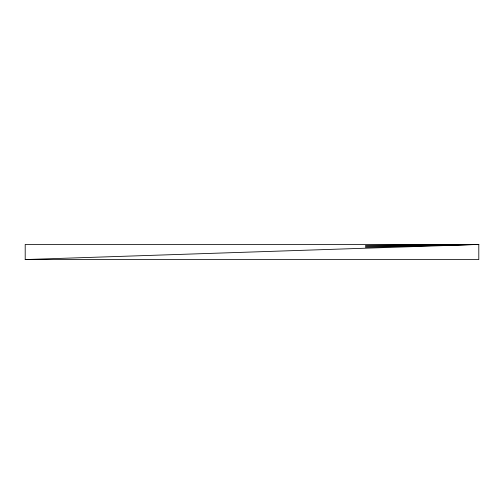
<?xml version="1.0" encoding="UTF-8"?>
<svg xmlns="http://www.w3.org/2000/svg" width="504" height="504" viewBox="0 0 504 504"><rect width="100%" height="100%" fill="white"/><g stroke="black" fill="none" stroke-linecap="round" stroke-linejoin="round"><path stroke-width="0.76" d="M25.2 259.56L478.8 244.44L478.8 259.56L25.2 259.56L25.2 244.44L478.8 244.44L365.4 247.275M365.4 246.33L478.8 244.44L365.4 245.385"/></g></svg>
